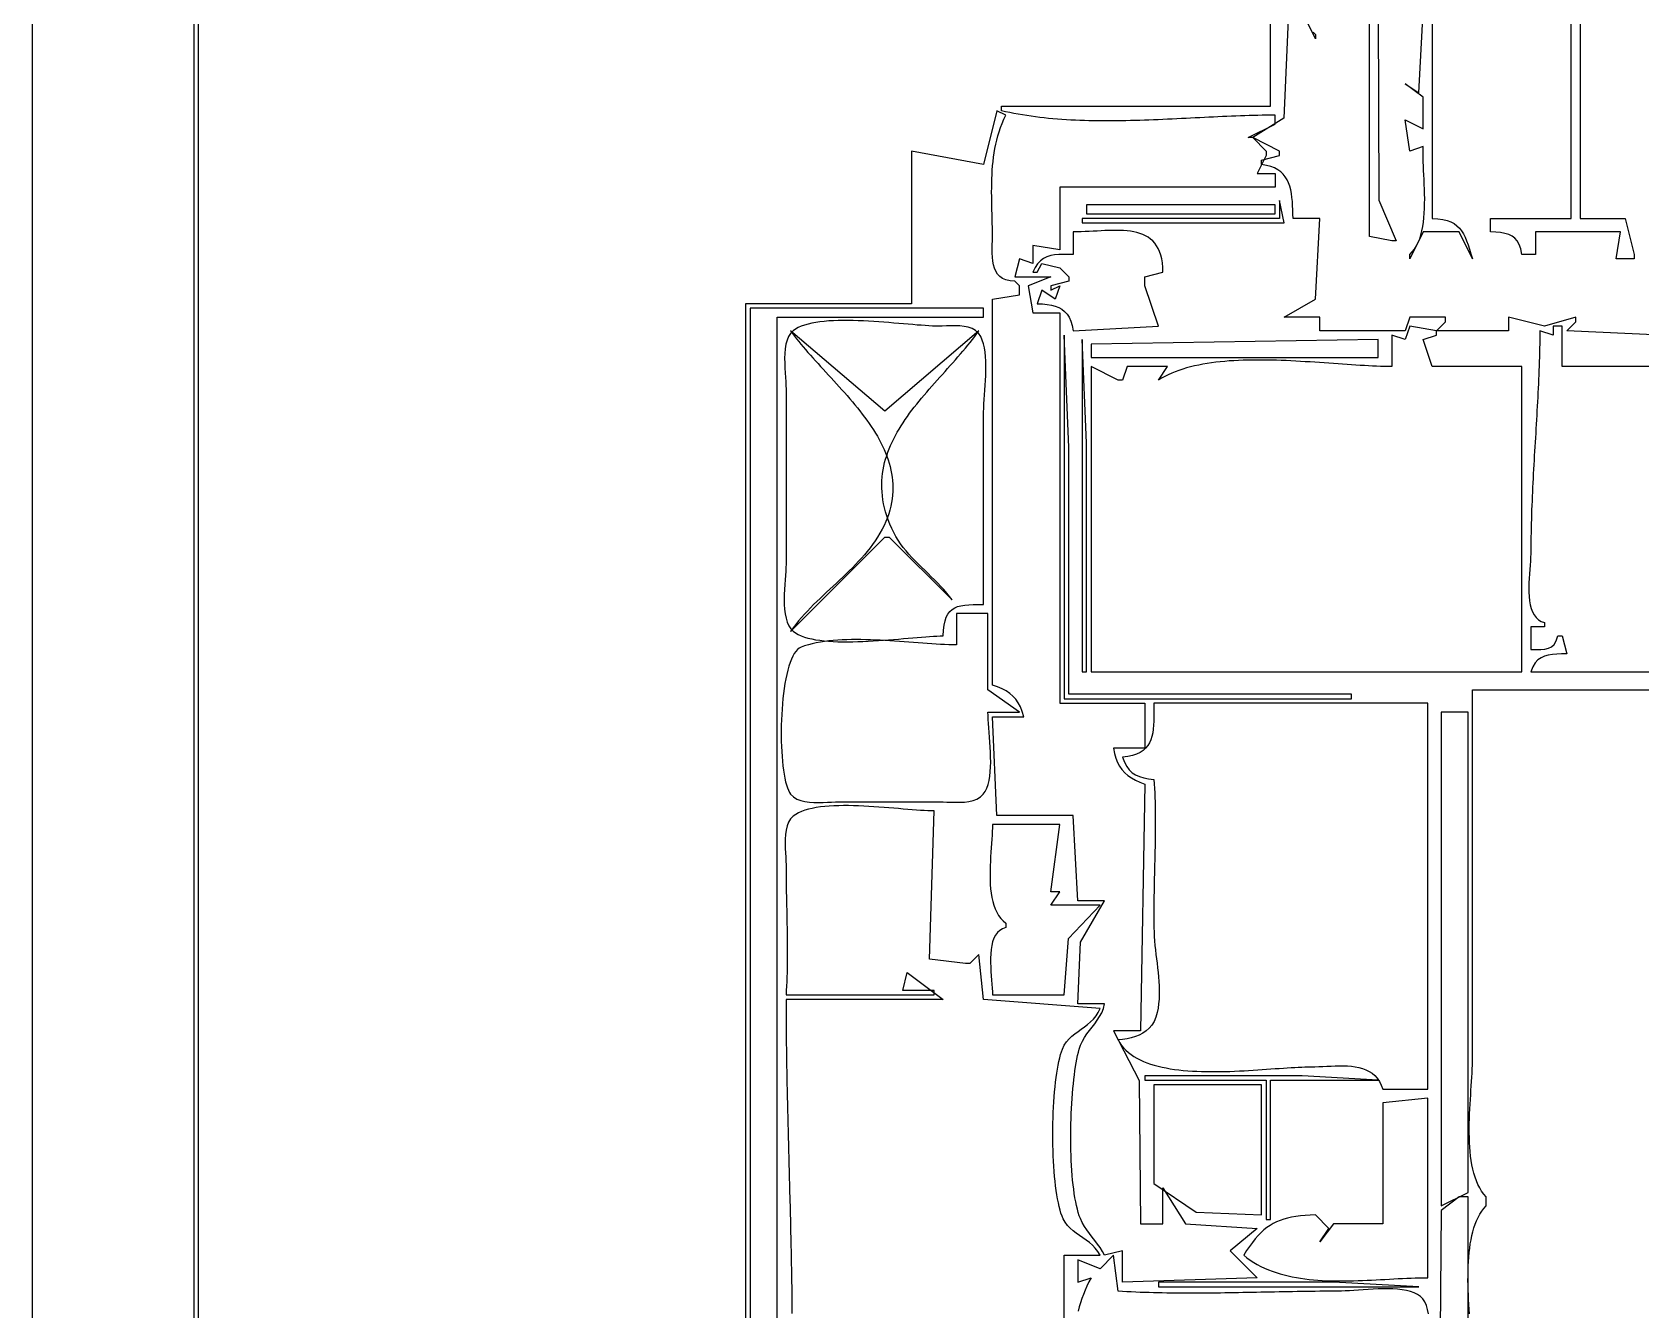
# Model space of a CAD drawing. Header units: metres. Extents: x 0 to 1224, y 0 to 792.
# Drawn here: x 0 to 358.5, y 229.9 to 514.5 of the extents above; entities that cross this region are included whole.
import ezdxf

# ---------------------------------------------------------------- set-up
doc = ezdxf.new("R2010")
doc.units = ezdxf.units.M

msp = doc.modelspace()

# ---------------------------------------------------------------- linework, layer by layer
for points in [[(0, 792), (0, 0), (1224, 0), (1224, 792), (0, 792)], [(36, 774), (36, 17), (1207, 17), (1207, 774), (36, 774)], [(37, 773), (37, 18), (1206, 18)], [(280, 519), (278.9722, 495.3179), (272, 491), (271, 491), (277, 494), (277, 496), (276.0514, 495.9972), (275.0968, 495.9892), (274.1365, 495.9762), (273.1706, 495.9586), (272.1994, 495.9366), (271.2231, 495.9105), (270.242, 495.8807), (269.2561, 495.8473), (268.2658, 495.8109), (267.2712, 495.7715), (266.2727, 495.7296), (265.2703, 495.6854), (264.2643, 495.6393), (263.2549, 495.5914), (262.2424, 495.5423), (261.227, 495.492), (260.2088, 495.441), (259.1881, 495.3896), (258.1652, 495.3379), (257.1401, 495.2864), (256.1132, 495.2354), (255.0847, 495.185), (254.0547, 495.1358), (253.0235, 495.0878), (251.9913, 495.0415), (250.9584, 494.9971), (249.9249, 494.955), (248.891, 494.9154), (247.8571, 494.8787), (246.8232, 494.8451), (245.7896, 494.8149), (244.7566, 494.7885), (243.7242, 494.7661), (242.6929, 494.7481), (241.6627, 494.7347), (240.6339, 494.7262), (239.6068, 494.723), (238.5814, 494.7253), (237.5581, 494.7335), (236.537, 494.7478), (235.5185, 494.7686), (234.5026, 494.7961), (233.4896, 494.8307), (232.4797, 494.8726), (231.4732, 494.9221), (230.4702, 494.9796), (229.4711, 495.0454), (228.4759, 495.1197), (227.4849, 495.2028), (226.4983, 495.2951), (225.5164, 495.3968), (224.5393, 495.5083), (223.5673, 495.6299), (222.6006, 495.7617), (221.6394, 495.9043), (220.6839, 496.0578), (219.7344, 496.2225), (218.791, 496.3988), (217.854, 496.5869), (216.9236, 496.7872), (216, 497), (216, 498), (276, 498), (276, 522)], [(285.4556, 514.5395), (286, 514), (286, 513), (283, 519)], [(300, 519), (300.1474, 477.1042), (304, 468), (303, 468), (298, 469), (298, 519)], [(312, 519), (312, 473), (313.256, 472.9185), (314.3601, 472.7618), (315.3258, 472.5302), (316.1665, 472.2239), (316.8955, 471.8431), (317.5264, 471.3882), (318.0725, 470.8594), (318.5472, 470.2569), (318.964, 469.5811), (319.3363, 468.8321), (319.6775, 468.0103), (320.0011, 467.116), (320.3204, 466.1493), (320.6489, 465.1105), (321, 464), (318, 470), (310, 470), (307, 464), (307, 465), (307.5669, 465.5612), (308.0686, 466.193), (308.5089, 466.8901), (308.8913, 467.6474), (309.2195, 468.4596), (309.497, 469.3216), (309.7275, 470.2281), (309.9147, 471.1739), (310.0621, 472.1539), (310.1734, 473.1629), (310.2521, 474.1955), (310.3021, 475.2468), (310.3267, 476.3114), (310.3298, 477.3841), (310.3148, 478.4598), (310.2855, 479.5332), (310.2455, 480.5992), (310.1983, 481.6526), (310.1477, 482.688), (310.0971, 483.7005), (310.0504, 484.6847), (310.011, 485.6354), (309.9827, 486.5475), (309.969, 487.4158), (309.9735, 488.235), (310, 489), (307, 488), (306, 495), (310, 493), (310, 500), (306, 503), (309, 501), (310, 519)], [(345, 519), (345, 473), (355, 473), (357, 465), (357, 464), (353, 464), (354, 470), (335, 470), (335, 465), (332, 465), (331.7398, 466.1962), (331.3933, 467.1818), (330.9561, 467.9776), (330.4241, 468.6048), (329.7929, 469.0843), (329.0582, 469.437), (328.2159, 469.6839), (327.2616, 469.846), (326.191, 469.9444), (325, 470), (325, 473), (343, 473), (343, 519)], [(215, 497), (212, 485), (196, 488), (196, 454), (159, 454), (159, 118)], [(363, 447), (342, 448), (344, 450), (344, 451), (337, 449), (329, 451), (329, 448), (313, 448), (315, 450), (315, 451), (307, 451), (306, 448), (287, 448), (287, 451), (279, 451), (286, 455), (287, 473), (281, 473), (280.9786, 473.9776), (280.9506, 474.9403), (280.909, 475.8841), (280.8471, 476.8049), (280.7579, 477.6986), (280.6346, 478.5612), (280.4704, 479.3885), (280.2584, 480.1766), (279.9917, 480.9212), (279.6635, 481.6185), (279.2669, 482.2642), (278.7951, 482.8543), (278.2411, 483.3848), (277.5982, 483.8516), (276.8595, 484.2505), (276.0181, 484.5776), (275.0672, 484.8288), (274, 485), (274, 486), (278, 487), (278, 488), (272, 491), (275, 488), (275, 487), (273, 483), (277, 483), (277, 480), (229, 480), (229, 466), (223, 467), (223, 463), (220, 464), (219, 460), (227, 460), (222, 458), (223, 452), (229, 452), (229, 365), (248, 365), (248, 355), (241, 355), (241.225, 353.8283), (241.5193, 352.7723), (241.8872, 351.8229), (242.3329, 350.9714), (242.861, 350.2088), (243.4756, 349.5261), (244.1812, 348.9145), (244.9821, 348.3649), (245.8826, 347.8686), (246.8871, 347.4166), (248, 347), (247, 292), (241, 292), (246.6821, 280.9606), (247, 249), (252, 249), (252, 257), (257, 249), (273, 248), (267, 243), (273, 237), (243, 236), (243, 243), (239, 242), (238.5395, 242.8709), (238.014, 243.7038), (237.4414, 244.5084), (236.8393, 245.2945), (236.2255, 246.0719), (235.6177, 246.8504), (235.0338, 247.6396), (234.4915, 248.4494), (234.0085, 249.2895), (233.6026, 250.1697), (233.363, 250.8164), (233.1388, 251.5179), (232.9299, 252.2711), (232.7359, 253.0731), (232.5566, 253.9209), (232.3918, 254.8115), (232.2413, 255.7417), (232.1047, 256.7088), (231.9819, 257.7095), (231.8726, 258.741), (231.7766, 259.8002), (231.6936, 260.8842), (231.6234, 261.9898), (231.5657, 263.1142), (231.5204, 264.2542), (231.4871, 265.407), (231.4656, 266.5694), (231.4557, 267.7385), (231.4571, 268.9113), (231.4696, 270.0848), (231.493, 271.2559), (231.527, 272.4217), (231.5714, 273.5792), (231.6259, 274.7253), (231.6903, 275.857), (231.7643, 276.9714), (231.8477, 278.0654), (231.9403, 279.1361), (232.0418, 280.1804), (232.152, 281.1952), (232.2706, 282.1777), (232.3975, 283.1248), (232.5323, 284.0335), (232.6748, 284.9008), (232.8247, 285.7237), (232.9819, 286.4991), (233.1461, 287.2242), (233.3171, 287.8958), (233.6365, 288.8426), (234.0478, 289.7187), (234.5317, 290.5395), (235.0692, 291.3205), (235.6411, 292.0773), (236.2282, 292.8254), (236.8114, 293.5803), (237.3717, 294.3575), (237.8898, 295.1726), (238.3466, 296.041), (238.7231, 296.9783), (239, 298), (233, 298), (233.5995, 311.7909), (239, 321), (233, 321), (232, 340), (215, 340), (214, 362), (221, 362), (220.6353, 363.1417), (220.2198, 364.1616), (219.7445, 365.0686), (219.2006, 365.8715), (218.5792, 366.5792), (217.8715, 367.2006), (217.0686, 367.7445), (216.1616, 368.2198), (215.1417, 368.6353), (214, 369), (214, 455), (220, 456), (220, 458), (219, 459), (217.9246, 459.0893), (217.0125, 459.3059), (216.2504, 459.6394), (215.6251, 460.0796), (215.1234, 460.616), (214.7321, 461.2383), (214.438, 461.9362), (214.2278, 462.6994), (214.0885, 463.5175), (214.0068, 464.3801), (213.9694, 465.277), (213.9633, 466.1977), (213.9751, 467.132), (213.9917, 468.0696), (214, 469), (213.9951, 469.9895), (213.9826, 470.9796), (213.9644, 471.9698), (213.9423, 472.96), (213.9181, 473.9499), (213.8936, 474.9391), (213.8706, 475.9275), (213.8511, 476.9148), (213.8369, 477.9006), (213.8297, 478.8847), (213.8314, 479.8669), (213.8438, 480.8468), (213.8689, 481.8243), (213.9083, 482.7989), (213.964, 483.7705), (214.0377, 484.7388), (214.1314, 485.7035), (214.2468, 486.6643), (214.3858, 487.6209), (214.5501, 488.5732), (214.7418, 489.5208), (214.9625, 490.4634), (215.2141, 491.4008), (215.4984, 492.3327), (215.8174, 493.2589), (216.1727, 494.179), (216.5663, 495.0928), (217, 496), (215, 497)], [(278, 477), (278, 473), (234, 473), (234, 472), (279, 472), (278, 477)], [(235, 476), (235, 474), (277, 474), (277, 476), (235, 476)], [(232, 470), (232, 465), (230.8765, 465), (229.8121, 464.9935), (228.8073, 464.9585), (227.8629, 464.8728), (226.9795, 464.7144), (226.1578, 464.4611), (225.3986, 464.091), (224.7025, 463.5819), (224.0702, 462.9117), (223.5025, 462.0585), (223, 461), (224, 461), (225, 463), (229, 462), (231, 460), (231, 459), (227, 458), (227, 457), (229, 458), (228, 455), (225, 457), (224, 454), (225.135, 453.9436), (226.1787, 453.8439), (227.133, 453.6898), (227.9997, 453.47), (228.7805, 453.1732), (229.4775, 452.7883), (230.0923, 452.3041), (230.627, 451.7093), (231.0832, 450.9927), (231.4629, 450.143), (231.7678, 449.1492), (232, 448), (251, 449), (248, 458), (248, 460), (252, 461), (251.9655, 462.0842), (251.8715, 463.0836), (251.7202, 464.0013), (251.5136, 464.8408), (251.2539, 465.6052), (250.9433, 466.2979), (250.5839, 466.9223), (250.1778, 467.4816), (249.7272, 467.9792), (249.2342, 468.4183), (248.7009, 468.8023), (248.1296, 469.1345), (247.5223, 469.4182), (246.8812, 469.6567), (246.2084, 469.8533), (245.5061, 470.0114), (244.7764, 470.1343), (244.0215, 470.2252), (243.2434, 470.2874), (242.4444, 470.3244), (241.6265, 470.3394), (240.792, 470.3357), (239.9429, 470.3166), (239.0814, 470.2855), (238.2096, 470.2456), (237.3298, 470.2003), (236.4439, 470.1529), (235.5542, 470.1067), (234.6628, 470.065), (233.7719, 470.031), (232.8836, 470.0083), (232, 470)], [(160, 453), (160, 207), (160, 144), (161.0278, 120.6034), (181, 119), (239, 119), (239, 126), (191, 126), (166, 125), (166, 451), (212, 451), (212, 453), (160, 453)], [(211.3966, 446.682), (210.8921, 447.448), (210.2434, 448.0375), (209.475, 448.4722), (208.6119, 448.774), (207.6789, 448.9647), (206.7007, 449.0662), (205.7021, 449.1003), (204.7079, 449.0889), (203.743, 449.0538), (202.8321, 449.0169), (202, 449), (201.3368, 449.0089), (200.6132, 449.034), (199.8331, 449.0735), (199.0007, 449.1257), (198.1199, 449.1889), (197.1947, 449.2613), (196.2291, 449.3411), (195.2273, 449.4267), (194.1931, 449.5162), (193.1307, 449.6081), (192.044, 449.7004), (190.9371, 449.7916), (189.814, 449.8797), (188.6786, 449.9632), (187.5351, 450.0403), (186.3875, 450.1092), (185.2397, 450.1682), (184.0958, 450.2155), (182.9598, 450.2495), (181.8357, 450.2684), (180.7276, 450.2704), (179.6395, 450.2538), (178.5753, 450.2169), (177.5392, 450.1579), (176.5351, 450.0751), (175.567, 449.9668), (174.6391, 449.8312), (173.7552, 449.6666), (172.9195, 449.4712), (172.1359, 449.2433), (171.4084, 448.9812), (170.7411, 448.6831), (170.1381, 448.3474), (169.6033, 447.9722), (169.034, 447.3979), (168.5843, 446.6908), (168.2415, 445.8707), (167.9935, 444.9571), (167.8277, 443.9697), (167.732, 442.9281), (167.6938, 441.8519), (167.7008, 440.7608), (167.7407, 439.6744), (167.801, 438.6123), (167.8695, 437.5942), (167.9337, 436.6397), (167.9813, 435.7684), (168, 435), (168, 396), (167.9828, 395.2611), (167.9375, 394.4177), (167.8734, 393.4867), (167.8001, 392.4848), (167.7267, 391.4287), (167.6627, 390.3352), (167.6175, 389.221), (167.6005, 388.1029), (167.621, 386.9977), (167.6884, 385.922), (167.8121, 384.8927), (168.0015, 383.9265), (168.2659, 383.0401), (168.6148, 382.2503), (169.0574, 381.5739), (169.6033, 381.0277), (170.1362, 380.6527), (170.7359, 380.3162), (171.3983, 380.0164), (172.1198, 379.7519), (172.8966, 379.5208), (173.7248, 379.3215), (174.6006, 379.1524), (175.5202, 379.012), (176.4798, 378.8984), (177.4756, 378.8101), (178.5038, 378.7454), (179.5606, 378.7026), (180.6421, 378.6802), (181.7447, 378.6765), (182.8644, 378.6899), (183.9974, 378.7186), (185.14, 378.7611), (186.2884, 378.8156), (187.4386, 378.8806), (188.5871, 378.9545), (189.7298, 379.0355), (190.863, 379.122), (191.983, 379.2124), (193.0859, 379.305), (194.1678, 379.3982), (195.225, 379.4903), (196.2538, 379.5797), (197.2501, 379.6648), (198.2104, 379.7438), (199.1307, 379.8152), (200.0073, 379.8773), (200.8363, 379.9285), (201.614, 379.9671), (202.3364, 379.9915), (203, 380)], [(307, 449), (306, 446), (303, 447), (303, 440), (302.1852, 440.0048), (301.3494, 440.0189), (300.4935, 440.0415), (299.6183, 440.0721), (298.7248, 440.1098), (297.8137, 440.1542), (296.8862, 440.2045), (295.9429, 440.26), (294.9848, 440.3201), (294.0128, 440.3842), (293.0278, 440.4514), (292.0307, 440.5213), (291.0224, 440.5931), (290.0037, 440.6662), (288.9755, 440.7399), (287.9388, 440.8135), (286.8944, 440.8864), (285.8433, 440.9578), (284.7862, 441.0273), (283.7242, 441.094), (282.658, 441.1573), (281.5886, 441.2166), (280.5169, 441.2711), (279.4438, 441.3203), (278.3701, 441.3634), (277.2968, 441.3998), (276.2247, 441.4289), (275.1547, 441.4499), (274.0877, 441.4622), (273.0247, 441.4652), (271.9664, 441.4581), (270.9139, 441.4403), (269.8679, 441.4112), (268.8294, 441.3701), (267.7993, 441.3162), (266.7784, 441.2491), (265.7676, 441.1679), (264.7679, 441.072), (263.7801, 440.9608), (262.8051, 440.8336), (261.8439, 440.6897), (260.8972, 440.5285), (259.966, 440.3492), (259.0512, 440.1514), (258.1537, 439.9342), (257.2743, 439.697), (256.414, 439.4391), (255.5736, 439.1599), (254.754, 438.8588), (253.9562, 438.5349), (253.181, 438.1878), (252.4293, 437.8167), (251.702, 437.421), (251, 437), (253, 440), (244, 440), (243, 437), (242, 437), (236, 440), (236, 372), (332, 372), (332, 440), (312, 440), (310, 446), (313, 447), (313, 448), (307, 449)], [(339, 449), (339, 447), (336, 448), (335.9935, 447.0208), (335.9827, 446.0401), (335.9675, 445.0578), (335.9483, 444.0741), (335.9251, 443.0889), (335.8983, 442.1022), (335.868, 441.1143), (335.8344, 440.125), (335.7976, 439.1344), (335.758, 438.1426), (335.7156, 437.1497), (335.6707, 436.1556), (335.6235, 435.1604), (335.5741, 434.1642), (335.5227, 433.167), (335.4696, 432.1689), (335.415, 431.1699), (335.3589, 430.17), (335.3017, 429.1693), (335.2435, 428.1678), (335.1846, 427.1656), (335.125, 426.1628), (335.065, 425.1593), (335.0049, 424.1552), (334.9447, 423.1506), (334.8847, 422.1456), (334.825, 421.14), (334.766, 420.1341), (334.7077, 419.1279), (334.6503, 418.1213), (334.5941, 417.1145), (334.5393, 416.1074), (334.4859, 415.1002), (334.4344, 414.0929), (334.3847, 413.0855), (334.3372, 412.0781), (334.2919, 411.0707), (334.2492, 410.0634), (334.2092, 409.0561), (334.172, 408.0491), (334.138, 407.0422), (334.1072, 406.0356), (334.0799, 405.0292), (334.0563, 404.0232), (334.0365, 403.0176), (334.0208, 402.0124), (334.0094, 401.0077), (334.0023, 400.0036), (334, 399), (333.985, 398.2981), (333.9449, 397.5161), (333.8868, 396.6654), (333.8176, 395.7579), (333.7446, 394.805), (333.6748, 393.8185), (333.6152, 392.81), (333.573, 391.7912), (333.5553, 390.7737), (333.569, 389.7692), (333.6214, 388.7892), (333.7195, 387.8456), (333.8704, 386.9498), (334.0812, 386.1137), (334.3589, 385.3487), (334.7107, 384.6666), (335.1436, 384.079), (335.6647, 383.5976), (336.2811, 383.2341), (337, 383), (337, 382), (334, 382), (334, 377), (335.1449, 376.9932), (336.1824, 376.9959), (337.1098, 377.0579), (337.9243, 377.2289), (338.6233, 377.5589), (339.204, 378.0975), (339.6638, 378.8946), (340, 380), (341, 380), (342, 376), (340.8561, 375.9858), (339.786, 375.9544), (338.7906, 375.88), (337.8709, 375.737), (337.028, 375.4997), (336.2629, 375.1424), (335.5765, 374.6394), (334.9699, 373.9651), (334.444, 373.0939), (334, 372), (448, 372)], [(411, 440), (341, 440), (341, 449), (339, 449)], [(169, 448), (169.4289, 447.4035), (169.8764, 446.8045), (170.3415, 446.2028), (170.823, 445.5985), (171.3197, 444.9915), (171.8307, 444.3816), (172.3549, 443.7689), (172.8911, 443.1532), (173.4382, 442.5346), (173.9952, 441.9128), (174.5609, 441.288), (175.1344, 440.6599), (175.7143, 440.0286), (176.2998, 439.394), (176.8897, 438.756), (177.4828, 438.1145), (178.0782, 437.4695), (178.6746, 436.821), (179.2711, 436.1687), (179.8665, 435.5128), (180.4597, 434.8531), (181.0496, 434.1896), (181.6352, 433.5222), (182.2153, 432.8508), (182.7889, 432.1753), (183.3549, 431.4958), (183.9121, 430.8121), (184.4595, 430.1242), (184.9959, 429.432), (185.5204, 428.7354), (186.0317, 428.0344), (186.5289, 427.3289), (187.0107, 426.6189), (187.4762, 425.9043), (187.9241, 425.185), (188.3535, 424.4609), (188.7633, 423.732), (189.1522, 422.9983), (189.5194, 422.2596), (189.8635, 421.516), (190.1837, 420.7672), (190.4787, 420.0134), (190.7474, 419.2543), (190.9889, 418.49), (191.2019, 417.7204), (191.3854, 416.9453), (191.5384, 416.1649), (191.6596, 415.3789), (191.748, 414.5873), (191.8026, 413.7901), (191.8222, 412.9871), (191.8057, 412.1784), (191.752, 411.3639), (191.6601, 410.5434), (191.5289, 409.717), (191.3572, 408.8845), (191.144, 408.046), (190.8881, 407.2013), (190.5885, 406.3503), (190.2441, 405.4931), (189.8538, 404.6295), (189.4165, 403.7595), (188.9311, 402.883), (188.3966, 402), (187.8615, 401.1831), (187.3007, 400.3845), (186.7161, 399.6028), (186.1094, 398.8368), (185.4824, 398.085), (184.8368, 397.3464), (184.1746, 396.6195), (183.4975, 395.903), (182.8072, 395.1958), (182.1056, 394.4965), (181.3944, 393.8038), (180.6755, 393.1164), (179.9506, 392.4331), (179.2215, 391.7525), (178.49, 391.0734), (177.7579, 390.3945), (177.027, 389.7145), (176.2991, 389.0321), (175.5759, 388.346), (174.8593, 387.655), (174.151, 386.9577), (173.4529, 386.2529), (172.7667, 385.5392), (172.0941, 384.8155), (171.4371, 384.0803), (170.7974, 383.3325), (170.1768, 382.5706), (169.577, 381.7936), (169, 381), (190, 402), (191, 402), (205, 388), (204.4223, 388.7833), (203.8096, 389.5488), (203.1667, 390.2988), (202.4979, 391.0356), (201.808, 391.7618), (201.1014, 392.4796), (200.3828, 393.1915), (199.6568, 393.8999), (198.9278, 394.6072), (198.2006, 395.3158), (197.4796, 396.028), (196.7694, 396.7464), (196.0747, 397.4732), (195.3999, 398.2109), (194.7498, 398.9619), (194.1287, 399.7285), (193.5414, 400.5133), (192.9924, 401.3185), (192.4863, 402.1466), (192.0277, 403), (191.5698, 403.9563), (191.158, 404.9009), (190.7912, 405.834), (190.4682, 406.7557), (190.1882, 407.6664), (189.95, 408.5662), (189.7526, 409.4554), (189.595, 410.3342), (189.4762, 411.2028), (189.3951, 412.0614), (189.3506, 412.9104), (189.3418, 413.7499), (189.3676, 414.5801), (189.427, 415.4012), (189.5189, 416.2136), (189.6423, 417.0174), (189.7961, 417.8128), (189.9794, 418.6001), (190.1911, 419.3795), (190.4301, 420.1513), (190.6954, 420.9156), (190.9861, 421.6727), (191.3009, 422.4228), (191.639, 423.1661), (191.9993, 423.903), (192.3807, 424.6335), (192.7822, 425.3579), (193.2027, 426.0765), (193.6413, 426.7895), (194.0969, 427.4971), (194.5685, 428.1995), (195.055, 428.897), (195.5554, 429.5898), (196.0686, 430.278), (196.5936, 430.9621), (197.1295, 431.6421), (197.675, 432.3183), (198.2293, 432.991), (198.7913, 433.6603), (199.3599, 434.3265), (199.9341, 434.9898), (200.5129, 435.6504), (201.0952, 436.3086), (201.68, 436.9646), (202.2662, 437.6186), (202.8529, 438.2709), (203.439, 438.9217), (204.0234, 439.5711), (204.6052, 440.2195), (205.1832, 440.8671), (205.7565, 441.514), (206.324, 442.1606), (206.8846, 442.807), (207.4374, 443.4535), (207.9814, 444.1003), (208.5153, 444.7476), (209.0383, 445.3956), (209.5493, 446.0447), (210.0473, 446.6949), (210.5312, 447.3466), (211, 448), (190, 430.0556), (169, 448)], [(203, 380), (203.0764, 381.2714), (203.2198, 382.3807), (203.4321, 383.3387), (203.715, 384.1564), (204.0703, 384.8445), (204.4998, 385.4141), (205.0053, 385.876), (205.5885, 386.241), (206.2514, 386.5201), (206.9956, 386.7242), (207.823, 386.8641), (208.7353, 386.9507), (209.7344, 386.995), (210.822, 387.0078), (212, 387), (212, 429), (212.0138, 429.8472), (212.0516, 430.7502), (212.1079, 431.7015), (212.177, 432.6936), (212.2535, 433.719), (212.3318, 434.7702), (212.4064, 435.8399), (212.4718, 436.9204), (212.5223, 438.0044), (212.5525, 439.0843), (212.5567, 440.1528), (212.5296, 441.2022), (212.4655, 442.2253), (212.3589, 443.2144), (212.2042, 444.162), (211.996, 445.0609), (211.7286, 445.9034), (211.3966, 446.6821)], [(230, 447), (230, 366), (294, 366), (294, 367), (231, 367), (231, 422), (230, 447)], [(234, 446), (234, 372), (235, 372), (235, 423), (234, 446)], [(236, 445), (236, 442), (300, 442), (300, 446), (236, 445)], [(206, 385), (206, 378), (205.1383, 378.007), (204.2509, 378.0274), (203.3393, 378.0597), (202.4052, 378.1027), (201.4503, 378.1549), (200.4762, 378.2152), (199.4846, 378.2821), (198.4771, 378.3544), (197.4554, 378.4306), (196.4212, 378.5096), (195.3761, 378.5899), (194.3218, 378.6703), (193.2599, 378.7494), (192.1922, 378.8258), (191.1201, 378.8984), (190.0455, 378.9657), (188.97, 379.0264), (187.8952, 379.0793), (186.8228, 379.1229), (185.7545, 379.1559), (184.6918, 379.1771), (183.6366, 379.1851), (182.5903, 379.1786), (181.5548, 379.1562), (180.5316, 379.1167), (179.5224, 379.0587), (178.5289, 378.9809), (177.5527, 378.8819), (176.5955, 378.7605), (175.659, 378.6152), (174.7448, 378.4449), (173.8545, 378.2482), (172.9898, 378.0236), (172.1525, 377.77), (171.3441, 377.4861), (170.934, 377.2739), (170.5448, 376.9589), (170.1762, 376.5465), (169.8281, 376.0424), (169.5005, 375.4523), (169.1931, 374.7817), (168.9058, 374.0363), (168.6386, 373.2217), (168.3913, 372.3434), (168.1637, 371.4072), (167.9557, 370.4186), (167.7673, 369.3833), (167.5983, 368.3068), (167.4485, 367.1948), (167.3179, 366.053), (167.2062, 364.8869), (167.1135, 363.7021), (167.0395, 362.5043), (166.9841, 361.299), (166.9472, 360.092), (166.9287, 358.8888), (166.9284, 357.6951), (166.9463, 356.5164), (166.9821, 355.3584), (167.0358, 354.2266), (167.1073, 353.1268), (167.1963, 352.0645), (167.3029, 351.0454), (167.4268, 350.0751), (167.5679, 349.1591), (167.7261, 348.3031), (167.9013, 347.5128), (168.0934, 346.7937), (168.3022, 346.1515), (168.5276, 345.5917), (168.7694, 345.1201), (169.0277, 344.7422), (169.6611, 344.1257), (170.4185, 343.6575), (171.2767, 343.3186), (172.2127, 343.0902), (173.2032, 342.9533), (174.2253, 342.8892), (175.2558, 342.879), (176.2716, 342.9039), (177.2497, 342.9449), (178.1668, 342.9832), (179, 343), (203, 343), (203.849, 342.9858), (204.7754, 342.9552), (205.7543, 342.9301), (206.7605, 342.9323), (207.7692, 342.9837), (208.7552, 343.106), (209.6935, 343.3212), (210.5591, 343.651), (211.327, 344.1174), (211.9722, 344.7422), (212.3962, 345.3671), (212.7457, 346.0896), (213.0265, 346.8992), (213.2446, 347.785), (213.4058, 348.7366), (213.5161, 349.7432), (213.5814, 350.7942), (213.6076, 351.8791), (213.6005, 352.987), (213.566, 354.1075), (213.5102, 355.2299), (213.4388, 356.3435), (213.3578, 357.4377), (213.273, 358.5019), (213.1905, 359.5254), (213.116, 360.4976), (213.0554, 361.4078), (213.0148, 362.2455), (213, 363), (220, 363), (213, 368), (213, 385), (206, 385)], [(320.2898, 228.937), (320.2229, 229.9907), (320.1614, 231.0523), (320.1066, 232.1196), (320.0601, 233.1903), (320.0232, 234.2622), (319.9974, 235.3329), (319.9841, 236.4001), (319.9847, 237.4617), (320.0006, 238.5153), (320.0334, 239.5587), (320.0843, 240.5895), (320.1548, 241.6055), (320.2464, 242.6044), (320.3604, 243.584), (320.4983, 244.5419), (320.6616, 245.4759), (320.8515, 246.3838), (321.0697, 247.2631), (321.3175, 248.1117), (321.5962, 248.9273), (321.9074, 249.7076), (322.2525, 250.4503), (322.6329, 251.1532), (323.0499, 251.814), (323.5052, 252.4303), (324, 253), (324, 255), (323.4823, 255.628), (323.0117, 256.304), (322.5864, 257.0253), (322.2043, 257.7891), (321.8634, 258.5926), (321.5618, 259.4331), (321.2974, 260.3078), (321.0682, 261.2139), (320.8724, 262.1486), (320.7079, 263.1093), (320.5727, 264.0931), (320.4648, 265.0974), (320.3823, 266.1192), (320.3231, 267.1559), (320.2853, 268.2046), (320.267, 269.2627), (320.266, 270.3274), (320.2805, 271.3959), (320.3084, 272.4654), (320.3478, 273.5332), (320.3966, 274.5965), (320.453, 275.6525), (320.5148, 276.6985), (320.5802, 277.7318), (320.6471, 278.7495), (320.7136, 279.7489), (320.7777, 280.7272), (320.8373, 281.6817), (320.8906, 282.6096), (320.9355, 283.5081), (320.97, 284.3745), (320.9921, 285.2061), (321, 286), (321, 368), (510, 368)], [(250, 365), (250.0027, 363.9688), (250.0054, 362.9611), (249.9995, 361.9805), (249.9763, 361.0306), (249.9271, 360.1151), (249.8434, 359.2376), (249.7165, 358.4018), (249.5377, 357.6112), (249.2985, 356.8697), (248.9902, 356.1807), (248.6041, 355.548), (248.1317, 354.9752), (247.5643, 354.4659), (246.8932, 354.0238), (246.1099, 353.6525), (245.2057, 353.3557), (244.1719, 353.1369), (243, 353), (243.4274, 351.8494), (243.9222, 350.8976), (244.493, 350.1232), (245.1485, 349.5047), (245.8973, 349.0206), (246.7482, 348.6495), (247.7098, 348.37), (248.7908, 348.1606), (250, 348), (250.0654, 347.0055), (250.1218, 346.0103), (250.1695, 345.0145), (250.209, 344.018), (250.2409, 343.021), (250.2655, 342.0233), (250.2835, 341.0251), (250.2953, 340.0264), (250.3013, 339.0273), (250.3021, 338.0277), (250.2981, 337.0278), (250.2898, 336.0274), (250.2778, 335.0268), (250.2625, 334.0258), (250.2444, 333.0246), (250.2239, 332.0232), (250.2017, 331.0216), (250.178, 330.0199), (250.1535, 329.018), (250.1287, 328.0161), (250.104, 327.0141), (250.0798, 326.0121), (250.0568, 325.0101), (250.0353, 324.0082), (250.0159, 323.0063), (249.9991, 322.0047), (249.9853, 321.0031), (249.975, 320.0018), (249.9687, 319.0007), (249.9669, 317.9999), (249.9701, 316.9993), (249.9788, 315.9992), (249.9935, 314.9994), (250.0146, 314), (250.0537, 313.02), (250.1197, 312.0346), (250.2078, 311.0445), (250.3126, 310.0503), (250.4293, 309.0527), (250.5528, 308.0525), (250.678, 307.0502), (250.7998, 306.0467), (250.9132, 305.0425), (251.0131, 304.0384), (251.0945, 303.035), (251.1524, 302.0331), (251.1816, 301.0333), (251.1771, 300.0363), (251.1339, 299.0428), (251.0469, 298.0535), (250.9111, 297.069), (250.7214, 296.0902), (250.4175, 295.0352), (250.012, 294.1047), (249.5122, 293.2912), (248.9257, 292.5873), (248.2598, 291.9854), (247.522, 291.478), (246.7196, 291.0577), (245.8602, 290.717), (244.9511, 290.4483), (243.9997, 290.2443), (243.0135, 290.0973), (242, 290), (242.3656, 289.3674), (242.7801, 288.7716), (243.2415, 288.2115), (243.7481, 287.6861), (244.2982, 287.1945), (244.8899, 286.7356), (245.5214, 286.3086), (246.1909, 285.9123), (246.8967, 285.5458), (247.637, 285.2081), (248.41, 284.8983), (249.2139, 284.6153), (250.0469, 284.3581), (250.9072, 284.1259), (251.7931, 283.9175), (252.7027, 283.732), (253.6343, 283.5684), (254.586, 283.4257), (255.5562, 283.3029), (256.5429, 283.1992), (257.5445, 283.1133), (258.5591, 283.0444), (259.5849, 282.9916), (260.6202, 282.9537), (261.6631, 282.9298), (262.7119, 282.919), (263.7649, 282.9202), (264.8201, 282.9324), (265.8758, 282.9547), (266.9303, 282.9861), (267.9817, 283.0256), (269.0282, 283.0721), (270.0681, 283.1248), (271.0996, 283.1826), (272.1209, 283.2446), (273.1302, 283.3097), (274.1257, 283.377), (275.1057, 283.4455), (276.0683, 283.5141), (277.0117, 283.582), (277.9342, 283.6481), (278.834, 283.7114), (279.7093, 283.771), (280.5583, 283.8258), (281.3792, 283.8749), (282.1702, 283.9173), (282.9296, 283.952), (283.6556, 283.978), (284.3463, 283.9943), (285, 284), (285.8531, 284.0114), (286.7304, 284.0412), (287.6268, 284.0824), (288.5369, 284.1283), (289.4555, 284.1721), (290.3773, 284.2068), (291.2969, 284.2257), (292.2092, 284.2219), (293.1089, 284.1886), (293.9906, 284.119), (294.8492, 284.0062), (295.6793, 283.8433), (296.4757, 283.6237), (297.2331, 283.3403), (297.9462, 282.9865), (298.6098, 282.5553), (299.2186, 282.0399), (299.7672, 281.4335), (300.2505, 280.7293), (300.6632, 279.9204), (301, 279), (311, 279), (311, 365), (250, 365)], [(314, 363), (314, 253), (320, 256), (320, 363), (314, 363)], [(229.6033, 287.9421), (230.0154, 288.7935), (230.514, 289.5438), (231.0846, 290.2102), (231.7128, 290.8103), (232.3843, 291.3615), (233.0847, 291.8812), (233.7995, 292.3869), (234.5144, 292.896), (235.215, 293.4261), (235.8869, 293.9944), (236.5157, 294.6185), (237.0871, 295.3159), (237.5866, 296.1038), (238, 297), (212, 299), (211, 309), (209, 307), (208, 307), (200, 308), (201, 341), (200.3181, 341.0088), (199.5777, 341.0342), (198.7827, 341.0743), (197.9372, 341.1271), (197.0453, 341.1909), (196.1109, 341.2637), (195.1381, 341.3437), (194.131, 341.429), (193.0936, 341.5178), (192.0298, 341.6081), (190.9439, 341.6981), (189.8397, 341.7859), (188.7214, 341.8697), (187.593, 341.9477), (186.4585, 342.0178), (185.322, 342.0783), (184.1874, 342.1273), (183.059, 342.1629), (181.9405, 342.1833), (180.8362, 342.1865), (179.7501, 342.1708), (178.6862, 342.1342), (177.6485, 342.0749), (176.6411, 341.991), (175.668, 341.8806), (174.7332, 341.7419), (173.8409, 341.573), (172.9949, 341.3721), (172.1995, 341.1372), (171.4586, 340.8665), (170.7762, 340.5581), (170.1564, 340.2102), (169.6033, 339.8209), (169.0114, 339.2209), (168.5583, 338.492), (168.2274, 337.6565), (168.0021, 336.7366), (167.8656, 335.7544), (167.8013, 334.7321), (167.7926, 333.6919), (167.8229, 332.6561), (167.8754, 331.6468), (167.9335, 330.6862), (167.9806, 329.7965), (168, 329), (168.0021, 327.9829), (168.0083, 326.968), (168.0181, 325.9549), (168.031, 324.9437), (168.0465, 323.9343), (168.0642, 322.9266), (168.0836, 321.9204), (168.1043, 320.9157), (168.1257, 319.9124), (168.1474, 318.9105), (168.169, 317.9097), (168.19, 316.9101), (168.2098, 315.9115), (168.2281, 314.9138), (168.2444, 313.917), (168.2583, 312.921), (168.2691, 311.9256), (168.2766, 310.9308), (168.2801, 309.9365), (168.2794, 308.9425), (168.2738, 307.9489), (168.2629, 306.9555), (168.2463, 305.9622), (168.2235, 304.969), (168.194, 303.9757), (168.1574, 302.9822), (168.1131, 301.9885), (168.0608, 300.9944), (168, 300)], [(214, 338), (213.989, 337.2472), (213.9589, 336.4414), (213.9135, 335.588), (213.8567, 334.6927), (213.7925, 333.7609), (213.7248, 332.7982), (213.6575, 331.8102), (213.5946, 330.8023), (213.54, 329.7801), (213.4976, 328.7491), (213.4714, 327.715), (213.4652, 326.6831), (213.483, 325.6591), (213.5288, 324.6486), (213.6064, 323.6569), (213.7199, 322.6897), (213.873, 321.7525), (214.0699, 320.8509), (214.3143, 319.9903), (214.6102, 319.1764), (214.9615, 318.4146), (215.3722, 317.7106), (215.8463, 317.0697), (216.3875, 316.4977), (217, 316), (217, 315), (216.2585, 314.7598), (215.6274, 314.3902), (215.0987, 313.903), (214.6642, 313.3105), (214.3161, 312.6246), (214.0461, 311.8576), (213.8464, 311.0214), (213.7089, 310.1283), (213.6254, 309.1902), (213.5881, 308.2193), (213.5888, 307.2277), (213.6195, 306.2274), (213.6722, 305.2306), (213.7389, 304.2494), (213.8114, 303.2958), (213.8819, 302.382), (213.9421, 301.52), (213.9841, 300.722), (214, 300), (230, 300), (230.9884, 312.5818), (238, 320), (227, 320), (229, 323), (227, 323), (229, 338), (214, 338)], [(168, 300), (201, 300), (201, 301), (194, 301), (195, 305), (203, 299), (168, 299), (168.0007, 298.0028), (168.0027, 297.0055), (168.0061, 296.0081), (168.0109, 295.0105), (168.0168, 294.0127), (168.0241, 293.0148), (168.0325, 292.0168), (168.042, 291.0186), (168.0527, 290.0202), (168.0644, 289.0218), (168.0772, 288.0232), (168.091, 287.0244), (168.1057, 286.0256), (168.1214, 285.0266), (168.138, 284.0275), (168.1554, 283.0283), (168.1736, 282.029), (168.1926, 281.0296), (168.2124, 280.0301), (168.2328, 279.0305), (168.254, 278.0309), (168.2757, 277.0311), (168.2981, 276.0312), (168.321, 275.0313), (168.3444, 274.0313), (168.3683, 273.0312), (168.3926, 272.0311), (168.4173, 271.0309), (168.4424, 270.0306), (168.4678, 269.0303), (168.4936, 268.03), (168.5195, 267.0296), (168.5457, 266.0291), (168.5721, 265.0286), (168.5986, 264.0281), (168.6252, 263.0276), (168.6519, 262.027), (168.6786, 261.0264), (168.7054, 260.0258), (168.732, 259.0251), (168.7586, 258.0245), (168.7851, 257.0239), (168.8114, 256.0232), (168.8375, 255.0226), (168.8634, 254.0219), (168.889, 253.0213), (168.9143, 252.0207), (168.9392, 251.0201), (168.9638, 250.0196), (168.988, 249.019), (169.0116, 248.0185), (169.0349, 247.018), (169.0575, 246.0176), (169.0796, 245.0172), (169.1011, 244.0169), (169.122, 243.0166), (169.1422, 242.0163), (169.1616, 241.0162), (169.1803, 240.0161), (169.1982, 239.016), (169.2153, 238.016), (169.2315, 237.0161), (169.2468, 236.0163), (169.2612, 235.0166), (169.2746, 234.0169), (169.2869, 233.0174), (169.2982, 232.0179), (169.3085, 231.0185), (169.3175, 230.0193), (169.3255, 229.0201)], [(230, 157), (230, 242), (238, 242), (237.506, 242.8349), (236.9312, 243.5718), (236.2911, 244.2278), (235.6014, 244.8203), (234.8777, 245.3666), (234.1357, 245.8839), (233.391, 246.3896), (232.6593, 246.9009), (231.9562, 247.4352), (231.2972, 248.0097), (230.6981, 248.6416), (230.1746, 249.3484), (229.7422, 250.1473), (229.5048, 250.7259), (229.2808, 251.3716), (229.0702, 252.0805), (228.8728, 252.849), (228.6885, 253.6732), (228.5174, 254.5497), (228.3594, 255.4745), (228.2144, 256.4441), (228.0823, 257.4547), (227.963, 258.5025), (227.8566, 259.584), (227.763, 260.6954), (227.6821, 261.833), (227.6137, 262.993), (227.558, 264.1719), (227.5147, 265.3658), (227.484, 266.571), (227.4655, 267.7839), (227.4595, 269.0008), (227.4656, 270.2179), (227.484, 271.4316), (227.5145, 272.638), (227.5571, 273.8336), (227.6117, 275.0146), (227.6783, 276.1774), (227.7568, 277.3181), (227.847, 278.4331), (227.9491, 279.5187), (228.0629, 280.5713), (228.1883, 281.5869), (228.3253, 282.5621), (228.4738, 283.493), (228.6337, 284.376), (228.8051, 285.2073), (228.9878, 285.9833), (229.1818, 286.7002), (229.387, 287.3544), (229.6034, 287.9421)], [(248, 282), (248, 281), (275, 281), (275, 250), (276, 250), (276, 281), (300, 281), (283, 282), (248, 282)], [(250, 280), (250, 258), (259.375, 251.6026), (274, 251), (274, 280), (250, 280)], [(301, 276), (301, 249), (290, 249), (287, 245), (289, 248), (286, 251), (284.8104, 250.9445), (283.6877, 250.8681), (282.6275, 250.7675), (281.6255, 250.639), (280.6774, 250.4794), (279.779, 250.2851), (278.9258, 250.0528), (278.1136, 249.7789), (277.3382, 249.46), (276.5951, 249.0928), (275.8802, 248.6736), (275.189, 248.1992), (274.5173, 247.6661), (273.8608, 247.0707), (273.2152, 246.4097), (272.5762, 245.6797), (271.9395, 244.8771), (271.3007, 243.9986), (270.6556, 243.0407), (270, 242), (270.7275, 241.4381), (271.4752, 240.9125), (272.2421, 240.4219), (273.0276, 239.9653), (273.8308, 239.5415), (274.6511, 239.1496), (275.4876, 238.7883), (276.3397, 238.4566), (277.2065, 238.1535), (278.0874, 237.8777), (278.9815, 237.6283), (279.8881, 237.4041), (280.8065, 237.204), (281.7359, 237.0269), (282.6756, 236.8718), (283.6247, 236.7376), (284.5826, 236.6231), (285.5485, 236.5272), (286.5216, 236.4489), (287.5012, 236.3871), (288.4865, 236.3406), (289.4768, 236.3085), (290.4714, 236.2895), (291.4694, 236.2826), (292.4701, 236.2867), (293.4729, 236.3008), (294.4768, 236.3236), (295.4812, 236.3541), (296.4853, 236.3913), (297.4883, 236.434), (298.4896, 236.4812), (299.4883, 236.5317), (300.4837, 236.5844), (301.4751, 236.6383), (302.4616, 236.6922), (303.4426, 236.7451), (304.4173, 236.7959), (305.3849, 236.8435), (306.3447, 236.8867), (307.2959, 236.9246), (308.2378, 236.9559), (309.1696, 236.9796), (310.0906, 236.9947), (311, 237), (311, 277), (301, 276)], [(318, 255), (314, 252), (313, 126), (240, 126), (240, 119), (297, 119), (318.3966, 120.0278), (320, 129), (320, 154), (320, 255), (318, 255)], [(241, 242), (238, 239), (233, 241), (233, 236), (236, 237), (235.5115, 236.0692), (235.0627, 235.1402), (234.6518, 234.2124), (234.2772, 233.2855), (233.9373, 232.3589), (233.6305, 231.4323), (233.3551, 230.5051), (233.1097, 229.5769)], [(311.1849, 228.9913), (310.9956, 229.9466), (310.7315, 230.8235), (310.3832, 231.6058), (309.9413, 232.277), (309.3966, 232.8209), (308.7429, 233.2601), (307.998, 233.6241), (307.1718, 233.9186), (306.2742, 234.1496), (305.3151, 234.3229), (304.3045, 234.4445), (303.2523, 234.5203), (302.1685, 234.5561), (301.063, 234.5579), (299.9456, 234.5315), (298.8265, 234.4828), (297.7155, 234.4178), (296.6225, 234.3423), (295.5575, 234.2623), (294.5304, 234.1836), (293.5511, 234.1121), (292.6297, 234.0537), (291.776, 234.0144), (291, 234), (289.9877, 233.9987), (288.9758, 233.9951), (287.9642, 233.9892), (286.9528, 233.9812), (285.9418, 233.9714), (284.9312, 233.9597), (283.9208, 233.9464), (282.9109, 233.9317), (281.9013, 233.9157), (280.8921, 233.8986), (279.8833, 233.8804), (278.875, 233.8614), (277.8671, 233.8418), (276.8596, 233.8216), (275.8526, 233.8011), (274.8461, 233.7803), (273.8401, 233.7595), (272.8347, 233.7388), (271.8297, 233.7184), (270.8253, 233.6984), (269.8214, 233.6789), (268.8181, 233.6602), (267.8154, 233.6424), (266.8133, 233.6256), (265.8119, 233.61), (264.811, 233.5958), (263.8108, 233.583), (262.8113, 233.5719), (261.8124, 233.5627), (260.8142, 233.5554), (259.8168, 233.5503), (258.82, 233.5474), (257.824, 233.547), (256.8288, 233.5492), (255.8343, 233.5541), (254.8406, 233.562), (253.8476, 233.5729), (252.8555, 233.587), (251.8642, 233.6045), (250.8738, 233.6256), (249.8842, 233.6503), (248.8955, 233.6789), (247.9076, 233.7115), (246.9207, 233.7483), (245.9347, 233.7894), (244.9495, 233.8349), (243.9654, 233.8851), (242.9822, 233.9401), (242, 234), (241, 242)], [(251, 236), (251, 235), (309, 235), (290, 236), (251, 236)]]:
    msp.add_lwpolyline(points)

doc.saveas('drawing.dxf')
